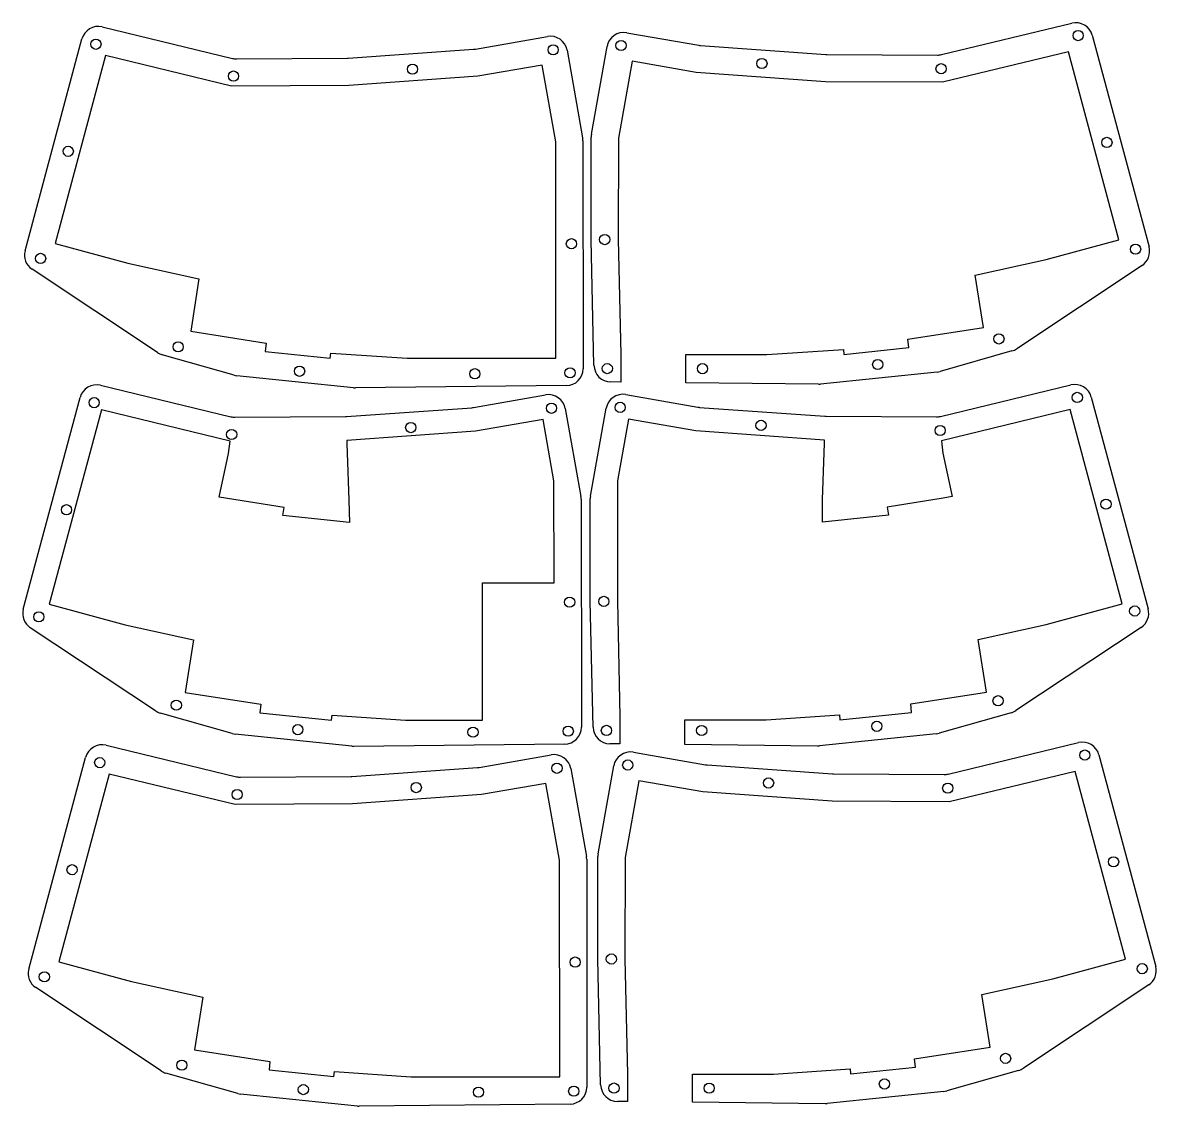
# Model space of a CAD drawing. Extents: x 52 to 385, y -209 to 109.
import ezdxf

# ---------------------------------------------------------------- set-up
doc = ezdxf.new("R2010")
doc.units = 0
for name, color, linetype in [('Shape', 7, 'CONTINUOUS'), ('Shape001', 7, 'CONTINUOUS'), ('Shape002', 7, 'CONTINUOUS'), ('Shape003', 7, 'CONTINUOUS'), ('Shape004', 7, 'CONTINUOUS'), ('Shape005', 7, 'CONTINUOUS'), ('Shape006', 7, 'CONTINUOUS'), ('Shape007', 7, 'CONTINUOUS'), ('Shape008', 7, 'CONTINUOUS'), ('Shape009', 7, 'CONTINUOUS'), ('Shape010', 7, 'CONTINUOUS'), ('Shape011', 7, 'CONTINUOUS'), ('Shape012', 7, 'CONTINUOUS'), ('Shape013', 7, 'CONTINUOUS'), ('Shape014', 7, 'CONTINUOUS'), ('Shape015', 7, 'CONTINUOUS'), ('Shape016', 7, 'CONTINUOUS'), ('Shape017', 7, 'CONTINUOUS'), ('Shape018', 7, 'CONTINUOUS'), ('Shape019', 7, 'CONTINUOUS'), ('Shape020', 7, 'CONTINUOUS'), ('Shape021', 7, 'CONTINUOUS'), ('Shape022', 7, 'CONTINUOUS'), ('Shape023', 7, 'CONTINUOUS'), ('Shape024', 7, 'CONTINUOUS'), ('Shape025', 7, 'CONTINUOUS'), ('Shape026', 7, 'CONTINUOUS'), ('Shape027', 7, 'CONTINUOUS'), ('Shape028', 7, 'CONTINUOUS'), ('Shape029', 7, 'CONTINUOUS'), ('Shape030', 7, 'CONTINUOUS'), ('Shape031', 7, 'CONTINUOUS'), ('Shape032', 7, 'CONTINUOUS'), ('Shape033', 7, 'CONTINUOUS'), ('Shape034', 7, 'CONTINUOUS'), ('Shape035', 7, 'CONTINUOUS'), ('Shape036', 7, 'CONTINUOUS'), ('Shape037', 7, 'CONTINUOUS'), ('Shape038', 7, 'CONTINUOUS'), ('Shape039', 7, 'CONTINUOUS'), ('Shape040', 7, 'CONTINUOUS'), ('Shape041', 7, 'CONTINUOUS'), ('Shape042', 7, 'CONTINUOUS'), ('Shape043', 7, 'CONTINUOUS'), ('Shape044', 7, 'CONTINUOUS'), ('Shape045', 7, 'CONTINUOUS'), ('Shape046', 7, 'CONTINUOUS'), ('Shape047', 7, 'CONTINUOUS'), ('Shape048', 7, 'CONTINUOUS'), ('Shape049', 7, 'CONTINUOUS'), ('Shape050', 7, 'CONTINUOUS'), ('Shape051', 7, 'CONTINUOUS'), ('Shape052', 7, 'CONTINUOUS'), ('Shape053', 7, 'CONTINUOUS'), ('Shape054', 7, 'CONTINUOUS'), ('Shape055', 7, 'CONTINUOUS'), ('Shape056', 7, 'CONTINUOUS'), ('Shape057', 7, 'CONTINUOUS'), ('Shape058', 7, 'CONTINUOUS'), ('Shape059', 7, 'CONTINUOUS'), ('Shape060', 7, 'CONTINUOUS'), ('Shape061', 7, 'CONTINUOUS'), ('Shape062', 7, 'CONTINUOUS'), ('Shape063', 7, 'CONTINUOUS'), ('Shape064', 7, 'CONTINUOUS'), ('Shape065', 7, 'CONTINUOUS'), ('Shape066', 7, 'CONTINUOUS'), ('Shape067', 7, 'CONTINUOUS'), ('Shape068', 7, 'CONTINUOUS'), ('Shape069', 7, 'CONTINUOUS'), ('Shape070', 7, 'CONTINUOUS'), ('Shape071', 7, 'CONTINUOUS'), ('Shape072', 7, 'CONTINUOUS'), ('Shape073', 7, 'CONTINUOUS'), ('Shape074', 7, 'CONTINUOUS'), ('Shape075', 7, 'CONTINUOUS'), ('Shape076', 7, 'CONTINUOUS'), ('Shape077', 7, 'CONTINUOUS'), ('Shape078', 7, 'CONTINUOUS'), ('Shape079', 7, 'CONTINUOUS'), ('Shape080', 7, 'CONTINUOUS'), ('Shape081', 7, 'CONTINUOUS'), ('Shape082', 7, 'CONTINUOUS'), ('Shape083', 7, 'CONTINUOUS'), ('Shape084', 7, 'CONTINUOUS'), ('Shape085', 7, 'CONTINUOUS'), ('Shape086', 7, 'CONTINUOUS'), ('Shape087', 7, 'CONTINUOUS'), ('Shape088', 7, 'CONTINUOUS'), ('Shape089', 7, 'CONTINUOUS'), ('Shape090', 7, 'CONTINUOUS'), ('Shape091', 7, 'CONTINUOUS'), ('Shape092', 7, 'CONTINUOUS'), ('Shape093', 7, 'CONTINUOUS'), ('Shape094', 7, 'CONTINUOUS'), ('Shape095', 7, 'CONTINUOUS'), ('Shape096', 7, 'CONTINUOUS'), ('Shape097', 7, 'CONTINUOUS'), ('Shape098', 7, 'CONTINUOUS'), ('Shape099', 7, 'CONTINUOUS'), ('Shape100', 7, 'CONTINUOUS'), ('Shape101', 7, 'CONTINUOUS'), ('Shape102', 7, 'CONTINUOUS'), ('Shape103', 7, 'CONTINUOUS'), ('Shape104', 7, 'CONTINUOUS'), ('Shape105', 7, 'CONTINUOUS'), ('Shape106', 7, 'CONTINUOUS'), ('Shape107', 7, 'CONTINUOUS'), ('Shape108', 7, 'CONTINUOUS'), ('Shape109', 7, 'CONTINUOUS'), ('Shape110', 7, 'CONTINUOUS'), ('Shape111', 7, 'CONTINUOUS'), ('Shape112', 7, 'CONTINUOUS'), ('Shape113', 7, 'CONTINUOUS'), ('Shape114', 7, 'CONTINUOUS'), ('Shape115', 7, 'CONTINUOUS'), ('Shape116', 7, 'CONTINUOUS'), ('Shape117', 7, 'CONTINUOUS'), ('Shape118', 7, 'CONTINUOUS'), ('Shape119', 7, 'CONTINUOUS'), ('Shape120', 7, 'CONTINUOUS'), ('Shape121', 7, 'CONTINUOUS'), ('Shape122', 7, 'CONTINUOUS'), ('Shape123', 7, 'CONTINUOUS'), ('Shape124', 7, 'CONTINUOUS'), ('Shape125', 7, 'CONTINUOUS'), ('Shape126', 7, 'CONTINUOUS'), ('Shape127', 7, 'CONTINUOUS'), ('Shape128', 7, 'CONTINUOUS'), ('Shape129', 7, 'CONTINUOUS'), ('Shape130', 7, 'CONTINUOUS'), ('Shape131', 7, 'CONTINUOUS'), ('Shape132', 7, 'CONTINUOUS'), ('Shape133', 7, 'CONTINUOUS'), ('Shape134', 7, 'CONTINUOUS'), ('Shape135', 7, 'CONTINUOUS'), ('Shape136', 7, 'CONTINUOUS'), ('Shape137', 7, 'CONTINUOUS'), ('Shape138', 7, 'CONTINUOUS'), ('Shape139', 7, 'CONTINUOUS'), ('Shape140', 7, 'CONTINUOUS'), ('Shape141', 7, 'CONTINUOUS'), ('Shape142', 7, 'CONTINUOUS'), ('Shape143', 7, 'CONTINUOUS'), ('Shape144', 7, 'CONTINUOUS'), ('Shape145', 7, 'CONTINUOUS'), ('Shape146', 7, 'CONTINUOUS'), ('Shape147', 7, 'CONTINUOUS'), ('Shape148', 7, 'CONTINUOUS'), ('Shape149', 7, 'CONTINUOUS'), ('Shape150', 7, 'CONTINUOUS'), ('Shape151', 7, 'CONTINUOUS'), ('Shape152', 7, 'CONTINUOUS'), ('Shape153', 7, 'CONTINUOUS'), ('Shape154', 7, 'CONTINUOUS'), ('Shape155', 7, 'CONTINUOUS'), ('Shape156', 7, 'CONTINUOUS'), ('Shape157', 7, 'CONTINUOUS'), ('Shape158', 7, 'CONTINUOUS'), ('Shape159', 7, 'CONTINUOUS'), ('Shape160', 7, 'CONTINUOUS'), ('Shape161', 7, 'CONTINUOUS'), ('Shape162', 7, 'CONTINUOUS'), ('Shape163', 7, 'CONTINUOUS'), ('Shape164', 7, 'CONTINUOUS'), ('Shape165', 7, 'CONTINUOUS'), ('Shape166', 7, 'CONTINUOUS'), ('Shape167', 7, 'CONTINUOUS'), ('Shape168', 7, 'CONTINUOUS'), ('Shape169', 7, 'CONTINUOUS'), ('Shape170', 7, 'CONTINUOUS'), ('Shape171', 7, 'CONTINUOUS'), ('Shape172', 7, 'CONTINUOUS'), ('Shape173', 7, 'CONTINUOUS'), ('Shape174', 7, 'CONTINUOUS'), ('Shape175', 7, 'CONTINUOUS'), ('Shape176', 7, 'CONTINUOUS'), ('Shape177', 7, 'CONTINUOUS'), ('Shape178', 7, 'CONTINUOUS'), ('Shape179', 7, 'CONTINUOUS'), ('Shape180', 7, 'CONTINUOUS'), ('Shape181', 7, 'CONTINUOUS'), ('Shape182', 7, 'CONTINUOUS'), ('Shape183', 7, 'CONTINUOUS'), ('Shape184', 7, 'CONTINUOUS'), ('Shape185', 7, 'CONTINUOUS'), ('Shape186', 7, 'CONTINUOUS'), ('Shape187', 7, 'CONTINUOUS'), ('Shape188', 7, 'CONTINUOUS'), ('Shape189', 7, 'CONTINUOUS'), ('Shape190', 7, 'CONTINUOUS'), ('Shape191', 7, 'CONTINUOUS'), ('Shape192', 7, 'CONTINUOUS'), ('Shape193', 7, 'CONTINUOUS'), ('Shape194', 7, 'CONTINUOUS'), ('Shape195', 7, 'CONTINUOUS'), ('Shape196', 7, 'CONTINUOUS'), ('Shape197', 7, 'CONTINUOUS'), ('Shape198', 7, 'CONTINUOUS'), ('Shape199', 7, 'CONTINUOUS'), ('Shape200', 7, 'CONTINUOUS'), ('Shape201', 7, 'CONTINUOUS'), ('Shape202', 7, 'CONTINUOUS'), ('Shape203', 7, 'CONTINUOUS'), ('Shape204', 7, 'CONTINUOUS'), ('Shape205', 7, 'CONTINUOUS'), ('Shape206', 7, 'CONTINUOUS'), ('Shape207', 7, 'CONTINUOUS'), ('Shape208', 7, 'CONTINUOUS'), ('Shape209', 7, 'CONTINUOUS'), ('Shape210', 7, 'CONTINUOUS'), ('Shape211', 7, 'CONTINUOUS'), ('Shape212', 7, 'CONTINUOUS'), ('Shape213', 7, 'CONTINUOUS'), ('Shape214', 7, 'CONTINUOUS'), ('Shape215', 7, 'CONTINUOUS'), ('Shape216', 7, 'CONTINUOUS'), ('Shape217', 7, 'CONTINUOUS'), ('Shape218', 7, 'CONTINUOUS'), ('Shape219', 7, 'CONTINUOUS'), ('Shape220', 7, 'CONTINUOUS'), ('Shape221', 7, 'CONTINUOUS'), ('Shape222', 7, 'CONTINUOUS'), ('Shape223', 7, 'CONTINUOUS'), ('Shape224', 7, 'CONTINUOUS'), ('Shape225', 7, 'CONTINUOUS'), ('Shape226', 7, 'CONTINUOUS'), ('Shape227', 7, 'CONTINUOUS'), ('Shape228', 7, 'CONTINUOUS'), ('Shape229', 7, 'CONTINUOUS'), ('Shape230', 7, 'CONTINUOUS'), ('Shape231', 7, 'CONTINUOUS'), ('Shape232', 7, 'CONTINUOUS'), ('Shape233', 7, 'CONTINUOUS'), ('Shape234', 7, 'CONTINUOUS'), ('Shape235', 7, 'CONTINUOUS'), ('Shape236', 7, 'CONTINUOUS'), ('Shape237', 7, 'CONTINUOUS'), ('Shape238', 7, 'CONTINUOUS'), ('Shape239', 7, 'CONTINUOUS'), ('Shape240', 7, 'CONTINUOUS'), ('Shape241', 7, 'CONTINUOUS'), ('Shape242', 7, 'CONTINUOUS'), ('Shape243', 7, 'CONTINUOUS'), ('Shape244', 7, 'CONTINUOUS'), ('Shape245', 7, 'CONTINUOUS'), ('Shape246', 7, 'CONTINUOUS'), ('Shape247', 7, 'CONTINUOUS'), ('Shape248', 7, 'CONTINUOUS'), ('Shape249', 7, 'CONTINUOUS'), ('Shape250', 7, 'CONTINUOUS'), ('Shape251', 7, 'CONTINUOUS'), ('Shape252', 7, 'CONTINUOUS'), ('Shape253', 7, 'CONTINUOUS'), ('Shape254', 7, 'CONTINUOUS'), ('Shape255', 7, 'CONTINUOUS'), ('Shape256', 7, 'CONTINUOUS'), ('Shape257', 7, 'CONTINUOUS'), ('Shape258', 7, 'CONTINUOUS'), ('Shape259', 7, 'CONTINUOUS'), ('Shape260', 7, 'CONTINUOUS'), ('Shape261', 7, 'CONTINUOUS'), ('Shape262', 7, 'CONTINUOUS'), ('Shape263', 7, 'CONTINUOUS'), ('Shape264', 7, 'CONTINUOUS'), ('Shape265', 7, 'CONTINUOUS'), ('Shape266', 7, 'CONTINUOUS'), ('Shape267', 7, 'CONTINUOUS'), ('Shape268', 7, 'CONTINUOUS'), ('Shape269', 7, 'CONTINUOUS'), ('Shape270', 7, 'CONTINUOUS'), ('Shape271', 7, 'CONTINUOUS'), ('Shape272', 7, 'CONTINUOUS'), ('Shape273', 7, 'CONTINUOUS'), ('Shape274', 7, 'CONTINUOUS'), ('Shape275', 7, 'CONTINUOUS'), ('Shape276', 7, 'CONTINUOUS'), ('Shape277', 7, 'CONTINUOUS'), ('Shape278', 7, 'CONTINUOUS'), ('Shape279', 7, 'CONTINUOUS'), ('Shape280', 7, 'CONTINUOUS'), ('Shape281', 7, 'CONTINUOUS'), ('Shape282', 7, 'CONTINUOUS'), ('Shape283', 7, 'CONTINUOUS'), ('Shape284', 7, 'CONTINUOUS'), ('Shape285', 7, 'CONTINUOUS'), ('Shape286', 7, 'CONTINUOUS'), ('Shape287', 7, 'CONTINUOUS'), ('Shape288', 7, 'CONTINUOUS'), ('Shape289', 7, 'CONTINUOUS'), ('Shape290', 7, 'CONTINUOUS'), ('Shape291', 7, 'CONTINUOUS'), ('Shape292', 7, 'CONTINUOUS'), ('Shape293', 7, 'CONTINUOUS'), ('Shape294', 7, 'CONTINUOUS'), ('Shape295', 7, 'CONTINUOUS'), ('Shape296', 7, 'CONTINUOUS'), ('Shape297', 7, 'CONTINUOUS'), ('Shape298', 7, 'CONTINUOUS'), ('Shape299', 7, 'CONTINUOUS'), ('Shape300', 7, 'CONTINUOUS'), ('Shape301', 7, 'CONTINUOUS'), ('Shape302', 7, 'CONTINUOUS'), ('Shape303', 7, 'CONTINUOUS'), ('Shape304', 7, 'CONTINUOUS'), ('Shape305', 7, 'CONTINUOUS'), ('Shape306', 7, 'CONTINUOUS'), ('Shape307', 7, 'CONTINUOUS'), ('Shape308', 7, 'CONTINUOUS'), ('Shape309', 7, 'CONTINUOUS'), ('Shape310', 7, 'CONTINUOUS'), ('Shape311', 7, 'CONTINUOUS'), ('Shape312', 7, 'CONTINUOUS'), ('Shape313', 7, 'CONTINUOUS'), ('Shape314', 7, 'CONTINUOUS'), ('Shape315', 7, 'CONTINUOUS'), ('Shape316', 7, 'CONTINUOUS'), ('Shape317', 7, 'CONTINUOUS'), ('Shape318', 7, 'CONTINUOUS'), ('Shape319', 7, 'CONTINUOUS'), ('Shape320', 7, 'CONTINUOUS'), ('Shape321', 7, 'CONTINUOUS'), ('Shape322', 7, 'CONTINUOUS'), ('Shape323', 7, 'CONTINUOUS'), ('Shape324', 7, 'CONTINUOUS'), ('Shape325', 7, 'CONTINUOUS'), ('Shape326', 7, 'CONTINUOUS'), ('Shape327', 7, 'CONTINUOUS'), ('Shape328', 7, 'CONTINUOUS'), ('Shape329', 7, 'CONTINUOUS'), ('Shape330', 7, 'CONTINUOUS'), ('Shape331', 7, 'CONTINUOUS'), ('Shape332', 7, 'CONTINUOUS'), ('Shape333', 7, 'CONTINUOUS'), ('Shape334', 7, 'CONTINUOUS'), ('Shape335', 7, 'CONTINUOUS')]:
    doc.layers.add(name, color=color, linetype=linetype)

msp = doc.modelspace()

# ---------------------------------------------------------------- linework, layer by layer
at = {"layer": 'Shape'}
msp.add_circle((271.337, -114.247), 1.5, dxfattribs=at)
at = {"layer": 'Shape001'}
msp.add_circle((381.265, -168.861), 1.5, dxfattribs=at)
at = {"layer": 'Shape002'}
msp.add_circle((225.853, -203.978), 1.5, dxfattribs=at)
at = {"layer": 'Shape003'}
msp.add_circle((253.871, -203.991), 1.5, dxfattribs=at)
at = {"layer": 'Shape004'}
msp.add_circle((372.825, -137.445), 1.5, dxfattribs=at)
at = {"layer": 'Shape005'}
msp.add_circle((229.889, -108.958), 1.5, dxfattribs=at)
at = {"layer": 'Shape006'}
msp.add_circle((324.036, -115.771), 1.5, dxfattribs=at)
at = {"layer": 'Shape007'}
msp.add_circle((341.067, -195.245), 1.5, dxfattribs=at)
at = {"layer": 'Shape008'}
msp.add_circle((305.402, -202.772), 1.5, dxfattribs=at)
at = {"layer": 'Shape009'}
msp.add_circle((364.386, -106.029), 1.5, dxfattribs=at)
at = {"layer": 'Shape010'}
msp.add_circle((225.08, -166.023), 1.5, dxfattribs=at)
at = {"layer": 'Shape011'}
msp.add_arc((288.056, -203.566), 5, -90.627, -84.0783, dxfattribs=at)
at = {"layer": 'Shape012'}
msp.add_line((288.001, -208.566), (248.942, -208.138), dxfattribs=at)
at = {"layer": 'Shape013'}
msp.add_line((248.942, -208.138), (248.942, -199.844), dxfattribs=at)
at = {"layer": 'Shape014'}
msp.add_line((248.942, -199.844), (272.787, -199.844), dxfattribs=at)
at = {"layer": 'Shape015'}
msp.add_line((272.787, -199.844), (295.297, -198.32), dxfattribs=at)
at = {"layer": 'Shape016'}
msp.add_line((295.297, -198.32), (295.444, -199.783), dxfattribs=at)
at = {"layer": 'Shape017'}
msp.add_line((295.444, -199.783), (314.545, -197.802), dxfattribs=at)
at = {"layer": 'Shape018'}
msp.add_line((314.545, -197.802), (314.291, -195.364), dxfattribs=at)
at = {"layer": 'Shape019'}
msp.add_line((314.291, -195.364), (336.49, -191.909), dxfattribs=at)
at = {"layer": 'Shape020'}
msp.add_line((336.49, -191.909), (334.052, -176.466), dxfattribs=at)
at = {"layer": 'Shape021'}
msp.add_line((334.052, -176.466), (354.982, -171.894), dxfattribs=at)
at = {"layer": 'Shape022'}
msp.add_line((354.982, -171.894), (376.368, -166.052), dxfattribs=at)
at = {"layer": 'Shape023'}
msp.add_line((376.368, -166.052), (361.535, -110.833), dxfattribs=at)
at = {"layer": 'Shape024'}
msp.add_line((361.535, -110.833), (324.502, -119.773), dxfattribs=at)
at = {"layer": 'Shape025'}
msp.add_line((324.502, -119.773), (290.008, -119.585), dxfattribs=at)
at = {"layer": 'Shape026'}
msp.add_line((290.008, -119.585), (252.026, -116.885), dxfattribs=at)
at = {"layer": 'Shape027'}
msp.add_line((252.026, -116.885), (233.128, -113.585), dxfattribs=at)
at = {"layer": 'Shape028'}
msp.add_line((233.128, -113.585), (229.108, -136.182), dxfattribs=at)
at = {"layer": 'Shape029'}
msp.add_line((229.108, -136.182), (229.08, -165.979), dxfattribs=at)
at = {"layer": 'Shape030'}
msp.add_line((229.08, -165.979), (229.852, -199.844), dxfattribs=at)
at = {"layer": 'Shape031'}
msp.add_line((229.852, -199.844), (229.852, -207.929), dxfattribs=at)
at = {"layer": 'Shape032'}
msp.add_line((229.852, -207.929), (226.866, -207.896), dxfattribs=at)
at = {"layer": 'Shape033'}
msp.add_arc((226.921, -202.897), 5, -178.694, -90.627, dxfattribs=at)
at = {"layer": 'Shape034'}
msp.add_line((221.922, -203.011), (221.08, -166.066), dxfattribs=at)
at = {"layer": 'Shape035'}
msp.add_line((221.08, -166.066), (221.108, -135.911), dxfattribs=at)
at = {"layer": 'Shape036'}
msp.add_arc((226.108, -135.916), 5, 169.911, 179.947, dxfattribs=at)
at = {"layer": 'Shape037'}
msp.add_line((221.185, -135.04), (225.776, -109.239), dxfattribs=at)
at = {"layer": 'Shape038'}
msp.add_arc((230.699, -110.115), 5, 80.0946, 169.911, dxfattribs=at)
at = {"layer": 'Shape039'}
msp.add_line((231.559, -105.19), (252.749, -108.89), dxfattribs=at)
at = {"layer": 'Shape040'}
msp.add_arc((253.609, -103.964), 5, -99.9054, -94.0661, dxfattribs=at)
at = {"layer": 'Shape041'}
msp.add_line((253.255, -108.952), (290.15, -111.575), dxfattribs=at)
at = {"layer": 'Shape042'}
msp.add_arc((290.505, -106.587), 5, -94.0661, -90.3135, dxfattribs=at)
at = {"layer": 'Shape043'}
msp.add_line((290.477, -111.587), (322.962, -111.765), dxfattribs=at)
at = {"layer": 'Shape044'}
msp.add_arc((322.99, -106.765), 5, -90.3135, -76.427, dxfattribs=at)
at = {"layer": 'Shape045'}
msp.add_line((324.163, -111.625), (362.5, -102.37), dxfattribs=at)
at = {"layer": 'Shape046'}
msp.add_arc((363.673, -107.23), 5, 15.0363, 103.573, dxfattribs=at)
at = {"layer": 'Shape047'}
msp.add_line((368.502, -105.933), (385.228, -168.198), dxfattribs=at)
at = {"layer": 'Shape048'}
msp.add_arc((380.399, -169.495), 5, -56.4089, 15.0363, dxfattribs=at)
at = {"layer": 'Shape049'}
msp.add_line((383.166, -173.66), (346.291, -198.151), dxfattribs=at)
at = {"layer": 'Shape050'}
msp.add_arc((343.525, -193.986), 5, -74.1082, -56.4089, dxfattribs=at)
at = {"layer": 'Shape051'}
msp.add_line((344.894, -198.795), (323.75, -204.814), dxfattribs=at)
at = {"layer": 'Shape052'}
msp.add_arc((322.381, -200.005), 5, -84.0783, -74.1082, dxfattribs=at)
at = {"layer": 'Shape053'}
msp.add_line((322.897, -204.979), (288.572, -208.539), dxfattribs=at)
at = {"layer": 'Shape054'}
msp.add_circle((134.463, -204.438), 1.5, dxfattribs=at)
at = {"layer": 'Shape055'}
msp.add_circle((74.5611, -108.26), 1.5, dxfattribs=at)
at = {"layer": 'Shape056'}
msp.add_circle((209.08, -109.911), 1.5, dxfattribs=at)
at = {"layer": 'Shape057'}
msp.add_circle((66.4209, -139.755), 1.5, dxfattribs=at)
at = {"layer": 'Shape058'}
msp.add_circle((186.003, -205.167), 1.5, dxfattribs=at)
at = {"layer": 'Shape059'}
msp.add_circle((214.432, -166.927), 1.5, dxfattribs=at)
at = {"layer": 'Shape060'}
msp.add_circle((98.7277, -197.251), 1.5, dxfattribs=at)
at = {"layer": 'Shape061'}
msp.add_circle((115.002, -117.618), 1.5, dxfattribs=at)
at = {"layer": 'Shape062'}
msp.add_circle((167.685, -115.594), 1.5, dxfattribs=at)
at = {"layer": 'Shape063'}
msp.add_circle((58.2806, -171.25), 1.5, dxfattribs=at)
at = {"layer": 'Shape064'}
msp.add_circle((214.019, -204.887), 1.5, dxfattribs=at)
at = {"layer": 'Shape065'}
msp.add_arc((116.543, -200.787), 5, -105.892, -95.9217, dxfattribs=at)
at = {"layer": 'Shape066'}
msp.add_line((115.174, -205.596), (94.0301, -199.576), dxfattribs=at)
at = {"layer": 'Shape067'}
msp.add_arc((95.3992, -194.767), 5, -123.591, -105.892, dxfattribs=at)
at = {"layer": 'Shape068'}
msp.add_line((92.6329, -198.932), (55.7586, -174.441), dxfattribs=at)
at = {"layer": 'Shape069'}
msp.add_arc((58.5249, -170.276), 5, 164.964, -123.591, dxfattribs=at)
at = {"layer": 'Shape070'}
msp.add_line((53.6961, -168.979), (70.4222, -106.715), dxfattribs=at)
at = {"layer": 'Shape071'}
msp.add_arc((75.251, -108.012), 5, 76.427, 164.964, dxfattribs=at)
at = {"layer": 'Shape072'}
msp.add_line((76.4244, -103.151), (114.761, -112.407), dxfattribs=at)
at = {"layer": 'Shape073'}
msp.add_arc((115.935, -107.547), 5, -103.573, -89.6865, dxfattribs=at)
at = {"layer": 'Shape074'}
msp.add_line((115.962, -112.546), (148.447, -112.369), dxfattribs=at)
at = {"layer": 'Shape075'}
msp.add_arc((148.42, -107.369), 5, -89.6865, -85.9339, dxfattribs=at)
at = {"layer": 'Shape076'}
msp.add_line((148.774, -112.356), (185.67, -109.733), dxfattribs=at)
at = {"layer": 'Shape077'}
msp.add_arc((185.315, -104.746), 5, -85.9339, -80.0946, dxfattribs=at)
at = {"layer": 'Shape078'}
msp.add_line((186.175, -109.672), (207.366, -105.971), dxfattribs=at)
at = {"layer": 'Shape079'}
msp.add_arc((208.226, -110.897), 5, 10.0891, 99.9054, dxfattribs=at)
at = {"layer": 'Shape080'}
msp.add_line((213.148, -110.021), (217.739, -135.821), dxfattribs=at)
at = {"layer": 'Shape081'}
msp.add_arc((212.817, -136.697), 5, 0.0534896, 10.0891, dxfattribs=at)
at = {"layer": 'Shape082'}
msp.add_line((217.817, -136.693), (217.876, -200.421), dxfattribs=at)
at = {"layer": 'Shape083'}
msp.add_line((217.876, -200.421), (217.876, -203.679), dxfattribs=at)
at = {"layer": 'Shape084'}
msp.add_arc((212.876, -203.679), 5, -89.3821, 0, dxfattribs=at)
at = {"layer": 'Shape085'}
msp.add_line((212.93, -208.678), (150.923, -209.347), dxfattribs=at)
at = {"layer": 'Shape086'}
msp.add_arc((150.869, -204.347), 5, -95.9217, -89.3821, dxfattribs=at)
at = {"layer": 'Shape087'}
msp.add_line((150.353, -209.321), (116.027, -205.76), dxfattribs=at)
at = {"layer": 'Shape088'}
msp.add_line((209.876, -200.425), (209.817, -136.963), dxfattribs=at)
at = {"layer": 'Shape089'}
msp.add_line((209.817, -136.963), (205.796, -114.366), dxfattribs=at)
at = {"layer": 'Shape090'}
msp.add_line((205.796, -114.366), (186.898, -117.666), dxfattribs=at)
at = {"layer": 'Shape091'}
msp.add_line((186.898, -117.666), (148.917, -120.366), dxfattribs=at)
at = {"layer": 'Shape092'}
msp.add_line((148.917, -120.366), (114.423, -120.555), dxfattribs=at)
at = {"layer": 'Shape093'}
msp.add_line((114.423, -120.555), (77.3896, -111.614), dxfattribs=at)
at = {"layer": 'Shape094'}
msp.add_line((77.3896, -111.614), (62.556, -166.834), dxfattribs=at)
at = {"layer": 'Shape095'}
msp.add_line((62.556, -166.834), (83.9428, -172.676), dxfattribs=at)
at = {"layer": 'Shape096'}
msp.add_line((83.9428, -172.676), (104.872, -177.248), dxfattribs=at)
at = {"layer": 'Shape097'}
msp.add_line((104.872, -177.248), (102.434, -192.691), dxfattribs=at)
at = {"layer": 'Shape098'}
msp.add_line((102.434, -192.691), (124.634, -196.145), dxfattribs=at)
at = {"layer": 'Shape099'}
msp.add_line((124.634, -196.145), (124.38, -198.584), dxfattribs=at)
at = {"layer": 'Shape100'}
msp.add_line((124.38, -198.584), (143.48, -200.565), dxfattribs=at)
at = {"layer": 'Shape101'}
msp.add_line((143.48, -200.565), (143.628, -199.101), dxfattribs=at)
at = {"layer": 'Shape102'}
msp.add_line((143.628, -199.101), (166.137, -200.625), dxfattribs=at)
at = {"layer": 'Shape103'}
msp.add_line((166.137, -200.625), (209.876, -200.625), dxfattribs=at)
at = {"layer": 'Shape104'}
msp.add_line((209.876, -200.625), (209.876, -200.425), dxfattribs=at)
at = {"layer": 'Shape105'}
msp.add_circle((269.104, -9.05326), 1.5, dxfattribs=at)
at = {"layer": 'Shape106'}
msp.add_circle((379.032, -63.6672), 1.5, dxfattribs=at)
at = {"layer": 'Shape107'}
msp.add_circle((223.621, -98.7834), 1.5, dxfattribs=at)
at = {"layer": 'Shape108'}
msp.add_circle((251.638, -98.7967), 1.5, dxfattribs=at)
at = {"layer": 'Shape109'}
msp.add_circle((370.593, -32.2512), 1.5, dxfattribs=at)
at = {"layer": 'Shape110'}
msp.add_circle((227.656, -3.76435), 1.5, dxfattribs=at)
at = {"layer": 'Shape111'}
msp.add_circle((321.804, -10.5767), 1.5, dxfattribs=at)
at = {"layer": 'Shape112'}
msp.add_circle((338.834, -90.0514), 1.5, dxfattribs=at)
at = {"layer": 'Shape113'}
msp.add_circle((303.169, -97.5779), 1.5, dxfattribs=at)
at = {"layer": 'Shape114'}
msp.add_circle((362.154, -0.83517), 1.5, dxfattribs=at)
at = {"layer": 'Shape115'}
msp.add_circle((222.847, -60.8287), 1.5, dxfattribs=at)
at = {"layer": 'Shape116'}
msp.add_arc((285.823, -98.3717), 5, -90.627, -84.0783, dxfattribs=at)
at = {"layer": 'Shape117'}
msp.add_line((285.769, -103.371), (246.709, -102.944), dxfattribs=at)
at = {"layer": 'Shape118'}
msp.add_line((246.709, -102.944), (246.709, -95.6495), dxfattribs=at)
at = {"layer": 'Shape119'}
msp.add_line((246.709, -95.6495), (270.589, -95.6495), dxfattribs=at)
at = {"layer": 'Shape120'}
msp.add_line((270.589, -95.6495), (292.166, -94.1886), dxfattribs=at)
at = {"layer": 'Shape121'}
msp.add_line((292.166, -94.1886), (292.317, -95.6875), dxfattribs=at)
at = {"layer": 'Shape122'}
msp.add_line((292.317, -95.6875), (313.411, -93.4996), dxfattribs=at)
at = {"layer": 'Shape123'}
msp.add_line((313.411, -93.4996), (313.151, -91.0117), dxfattribs=at)
at = {"layer": 'Shape124'}
msp.add_line((313.151, -91.0117), (335.402, -87.5493), dxfattribs=at)
at = {"layer": 'Shape125'}
msp.add_line((335.402, -87.5493), (332.954, -72.0478), dxfattribs=at)
at = {"layer": 'Shape126'}
msp.add_line((332.954, -72.0478), (352.988, -67.6716), dxfattribs=at)
at = {"layer": 'Shape127'}
msp.add_line((352.988, -67.6716), (375.36, -61.5604), dxfattribs=at)
at = {"layer": 'Shape128'}
msp.add_line((375.36, -61.5604), (360.015, -4.43768), dxfattribs=at)
at = {"layer": 'Shape129'}
msp.add_line((360.015, -4.43768), (322.153, -13.5787), dxfattribs=at)
at = {"layer": 'Shape130'}
msp.add_line((322.153, -13.5787), (322.269, -14.5793), dxfattribs=at)
at = {"layer": 'Shape131'}
msp.add_line((322.269, -14.5793), (322.614, -17.2142), dxfattribs=at)
at = {"layer": 'Shape132'}
msp.add_line((322.614, -17.2142), (325.318, -29.9393), dxfattribs=at)
at = {"layer": 'Shape133'}
msp.add_line((325.318, -29.9393), (322.661, -30.504), dxfattribs=at)
at = {"layer": 'Shape134'}
msp.add_line((322.661, -30.504), (306.266, -33.1009), dxfattribs=at)
at = {"layer": 'Shape135'}
msp.add_line((306.266, -33.1009), (306.645, -35.4962), dxfattribs=at)
at = {"layer": 'Shape136'}
msp.add_line((306.645, -35.4962), (287.169, -37.5432), dxfattribs=at)
at = {"layer": 'Shape137'}
msp.add_line((287.169, -37.5432), (287.237, -30.9732), dxfattribs=at)
at = {"layer": 'Shape138'}
msp.add_line((287.237, -30.9732), (287.722, -17.0816), dxfattribs=at)
at = {"layer": 'Shape139'}
msp.add_line((287.722, -17.0816), (287.775, -14.3906), dxfattribs=at)
at = {"layer": 'Shape140'}
msp.add_line((287.775, -14.3906), (287.813, -13.3908), dxfattribs=at)
at = {"layer": 'Shape141'}
msp.add_line((287.813, -13.3908), (249.915, -10.6967), dxfattribs=at)
at = {"layer": 'Shape142'}
msp.add_line((249.915, -10.6967), (230.086, -7.23404), dxfattribs=at)
at = {"layer": 'Shape143'}
msp.add_line((230.086, -7.23404), (226.861, -25.3574), dxfattribs=at)
at = {"layer": 'Shape144'}
msp.add_line((226.861, -25.3574), (226.875, -30.9877), dxfattribs=at)
at = {"layer": 'Shape145'}
msp.add_line((226.875, -30.9877), (226.847, -60.785), dxfattribs=at)
at = {"layer": 'Shape146'}
msp.add_line((226.847, -60.785), (227.62, -94.6495), dxfattribs=at)
at = {"layer": 'Shape147'}
msp.add_line((227.62, -94.6495), (227.62, -102.735), dxfattribs=at)
at = {"layer": 'Shape148'}
msp.add_line((227.62, -102.735), (224.634, -102.702), dxfattribs=at)
at = {"layer": 'Shape149'}
msp.add_arc((224.688, -97.7027), 5, -178.694, -90.627, dxfattribs=at)
at = {"layer": 'Shape150'}
msp.add_line((219.69, -97.8166), (218.847, -60.8724), dxfattribs=at)
at = {"layer": 'Shape151'}
msp.add_line((218.847, -60.8724), (218.875, -30.7169), dxfattribs=at)
at = {"layer": 'Shape152'}
msp.add_arc((223.875, -30.7215), 5, 169.911, 179.947, dxfattribs=at)
at = {"layer": 'Shape153'}
msp.add_line((218.953, -29.8456), (223.544, -4.04501), dxfattribs=at)
at = {"layer": 'Shape154'}
msp.add_arc((228.466, -4.92092), 5, 80.0946, 169.911, dxfattribs=at)
at = {"layer": 'Shape155'}
msp.add_line((229.326, 0.00455), (250.517, -3.69581), dxfattribs=at)
at = {"layer": 'Shape156'}
msp.add_arc((251.377, 1.22965), 5, -99.9054, -94.0661, dxfattribs=at)
at = {"layer": 'Shape157'}
msp.add_line((251.022, -3.75776), (287.918, -6.38055), dxfattribs=at)
at = {"layer": 'Shape158'}
msp.add_arc((288.272, -1.39313), 5, -94.0661, -90.3135, dxfattribs=at)
at = {"layer": 'Shape159'}
msp.add_line((288.245, -6.39306), (320.73, -6.57078), dxfattribs=at)
at = {"layer": 'Shape160'}
msp.add_arc((320.757, -1.57085), 5, -90.3135, -76.427, dxfattribs=at)
at = {"layer": 'Shape161'}
msp.add_line((321.931, -6.43121), (360.268, 2.82435), dxfattribs=at)
at = {"layer": 'Shape162'}
msp.add_arc((361.441, -2.03601), 5, 15.0363, 103.573, dxfattribs=at)
at = {"layer": 'Shape163'}
msp.add_line((366.27, -0.73885), (382.996, -63.0035), dxfattribs=at)
at = {"layer": 'Shape164'}
msp.add_arc((378.167, -64.3006), 5, -56.4089, 15.0363, dxfattribs=at)
at = {"layer": 'Shape165'}
msp.add_line((380.933, -68.4657), (344.059, -92.9567), dxfattribs=at)
at = {"layer": 'Shape166'}
msp.add_arc((341.293, -88.7917), 5, -74.1082, -56.4089, dxfattribs=at)
at = {"layer": 'Shape167'}
msp.add_line((342.662, -93.6006), (321.518, -99.6203), dxfattribs=at)
at = {"layer": 'Shape168'}
msp.add_arc((320.149, -94.8114), 5, -84.0783, -74.1082, dxfattribs=at)
at = {"layer": 'Shape169'}
msp.add_line((320.665, -99.7847), (286.339, -103.345), dxfattribs=at)
at = {"layer": 'Shape170'}
msp.add_circle((132.838, -98.5591), 1.5, dxfattribs=at)
at = {"layer": 'Shape171'}
msp.add_circle((72.9365, -2.38137), 1.5, dxfattribs=at)
at = {"layer": 'Shape172'}
msp.add_circle((207.456, -4.03194), 1.5, dxfattribs=at)
at = {"layer": 'Shape173'}
msp.add_circle((64.7962, -33.8762), 1.5, dxfattribs=at)
at = {"layer": 'Shape174'}
msp.add_circle((184.378, -99.288), 1.5, dxfattribs=at)
at = {"layer": 'Shape175'}
msp.add_circle((212.807, -61.048), 1.5, dxfattribs=at)
at = {"layer": 'Shape176'}
msp.add_circle((97.1031, -91.3719), 1.5, dxfattribs=at)
at = {"layer": 'Shape177'}
msp.add_circle((113.377, -11.7389), 1.5, dxfattribs=at)
at = {"layer": 'Shape178'}
msp.add_circle((166.06, -9.7146), 1.5, dxfattribs=at)
at = {"layer": 'Shape179'}
msp.add_circle((56.656, -65.371), 1.5, dxfattribs=at)
at = {"layer": 'Shape180'}
msp.add_circle((212.394, -99.0084), 1.5, dxfattribs=at)
at = {"layer": 'Shape181'}
msp.add_arc((114.918, -94.9081), 5, -105.892, -95.9217, dxfattribs=at)
at = {"layer": 'Shape182'}
msp.add_line((113.549, -99.717), (92.4055, -93.6973), dxfattribs=at)
at = {"layer": 'Shape183'}
msp.add_arc((93.7746, -88.8884), 5, -123.591, -105.892, dxfattribs=at)
at = {"layer": 'Shape184'}
msp.add_line((91.0083, -93.0534), (54.1339, -68.5624), dxfattribs=at)
at = {"layer": 'Shape185'}
msp.add_arc((56.9002, -64.3974), 5, 164.964, -123.591, dxfattribs=at)
at = {"layer": 'Shape186'}
msp.add_line((52.0714, -63.1002), (68.7975, -0.83558), dxfattribs=at)
at = {"layer": 'Shape187'}
msp.add_arc((73.6263, -2.13274), 5, 76.427, 164.964, dxfattribs=at)
at = {"layer": 'Shape188'}
msp.add_line((74.7997, 2.72762), (113.137, -6.52794), dxfattribs=at)
at = {"layer": 'Shape189'}
msp.add_arc((114.31, -1.66759), 5, -103.573, -89.6865, dxfattribs=at)
at = {"layer": 'Shape190'}
msp.add_line((114.337, -6.66751), (146.822, -6.48979), dxfattribs=at)
at = {"layer": 'Shape191'}
msp.add_arc((146.795, -1.48987), 5, -89.6865, -85.9339, dxfattribs=at)
at = {"layer": 'Shape192'}
msp.add_line((147.15, -6.47728), (184.045, -3.85449), dxfattribs=at)
at = {"layer": 'Shape193'}
msp.add_arc((183.691, 1.13292), 5, -85.9339, -80.0946, dxfattribs=at)
at = {"layer": 'Shape194'}
msp.add_line((184.551, -3.79254), (205.741, -0.09218), dxfattribs=at)
at = {"layer": 'Shape195'}
msp.add_arc((206.601, -5.01765), 5, 10.0891, 99.9054, dxfattribs=at)
at = {"layer": 'Shape196'}
msp.add_line((211.524, -4.14175), (216.115, -29.9423), dxfattribs=at)
at = {"layer": 'Shape197'}
msp.add_arc((211.192, -30.8182), 5, 0.0534896, 10.0891, dxfattribs=at)
at = {"layer": 'Shape198'}
msp.add_line((216.192, -30.8136), (216.251, -94.5425), dxfattribs=at)
at = {"layer": 'Shape199'}
msp.add_line((216.251, -94.5425), (216.251, -97.7998), dxfattribs=at)
at = {"layer": 'Shape200'}
msp.add_arc((211.251, -97.7998), 5, -89.3821, 0, dxfattribs=at)
at = {"layer": 'Shape201'}
msp.add_line((211.305, -102.8), (149.298, -103.468), dxfattribs=at)
at = {"layer": 'Shape202'}
msp.add_arc((149.244, -98.4685), 5, -95.9217, -89.3821, dxfattribs=at)
at = {"layer": 'Shape203'}
msp.add_line((148.729, -103.442), (114.403, -99.8814), dxfattribs=at)
at = {"layer": 'Shape204'}
msp.add_line((206.519, -55.4092), (208.215, -55.4076), dxfattribs=at)
at = {"layer": 'Shape205'}
msp.add_line((208.215, -55.4076), (208.187, -25.3459), dxfattribs=at)
at = {"layer": 'Shape206'}
msp.add_line((208.187, -25.3459), (204.981, -7.33078), dxfattribs=at)
at = {"layer": 'Shape207'}
msp.add_line((204.981, -7.33078), (185.152, -10.7935), dxfattribs=at)
at = {"layer": 'Shape208'}
msp.add_line((185.152, -10.7935), (147.254, -13.4875), dxfattribs=at)
at = {"layer": 'Shape209'}
msp.add_line((147.254, -13.4875), (147.292, -14.4873), dxfattribs=at)
at = {"layer": 'Shape210'}
msp.add_line((147.292, -14.4873), (147.345, -17.1784), dxfattribs=at)
at = {"layer": 'Shape211'}
msp.add_line((147.345, -17.1784), (147.831, -31.0699), dxfattribs=at)
at = {"layer": 'Shape212'}
msp.add_line((147.831, -31.0699), (148.039, -37.6547), dxfattribs=at)
at = {"layer": 'Shape213'}
msp.add_line((148.039, -37.6547), (128.422, -35.5929), dxfattribs=at)
at = {"layer": 'Shape214'}
msp.add_line((128.422, -35.5929), (128.801, -33.1976), dxfattribs=at)
at = {"layer": 'Shape215'}
msp.add_line((128.801, -33.1976), (109.719, -30.1753), dxfattribs=at)
at = {"layer": 'Shape216'}
msp.add_line((109.719, -30.1753), (112.454, -17.311), dxfattribs=at)
at = {"layer": 'Shape217'}
msp.add_line((112.454, -17.311), (112.914, -13.6754), dxfattribs=at)
at = {"layer": 'Shape218'}
msp.add_line((112.914, -13.6754), (75.0521, -4.53441), dxfattribs=at)
at = {"layer": 'Shape219'}
msp.add_line((75.0521, -4.53441), (59.7072, -61.6571), dxfattribs=at)
at = {"layer": 'Shape220'}
msp.add_line((59.7072, -61.6571), (82.0795, -67.7683), dxfattribs=at)
at = {"layer": 'Shape221'}
msp.add_line((82.0795, -67.7683), (102.113, -72.1445), dxfattribs=at)
at = {"layer": 'Shape222'}
msp.add_line((102.113, -72.1445), (99.6653, -87.6461), dxfattribs=at)
at = {"layer": 'Shape223'}
msp.add_line((99.6653, -87.6461), (121.916, -91.1084), dxfattribs=at)
at = {"layer": 'Shape224'}
msp.add_line((121.916, -91.1084), (121.657, -93.5963), dxfattribs=at)
at = {"layer": 'Shape225'}
msp.add_line((121.657, -93.5963), (142.75, -95.7842), dxfattribs=at)
at = {"layer": 'Shape226'}
msp.add_line((142.75, -95.7842), (142.901, -94.2853), dxfattribs=at)
at = {"layer": 'Shape227'}
msp.add_line((142.901, -94.2853), (164.479, -95.7462), dxfattribs=at)
at = {"layer": 'Shape228'}
msp.add_line((164.479, -95.7462), (187.212, -95.7462), dxfattribs=at)
at = {"layer": 'Shape229'}
msp.add_line((187.212, -95.7462), (187.212, -55.4092), dxfattribs=at)
at = {"layer": 'Shape230'}
msp.add_line((187.212, -55.4092), (206.519, -55.4092), dxfattribs=at)
at = {"layer": 'Shape231'}
msp.add_circle((133.363, 6.85707), 1.5, dxfattribs=at)
at = {"layer": 'Shape232'}
msp.add_circle((73.4611, 103.035), 1.5, dxfattribs=at)
at = {"layer": 'Shape233'}
msp.add_circle((207.98, 101.384), 1.5, dxfattribs=at)
at = {"layer": 'Shape234'}
msp.add_circle((65.3209, 71.54), 1.5, dxfattribs=at)
at = {"layer": 'Shape235'}
msp.add_circle((184.903, 6.12818), 1.5, dxfattribs=at)
at = {"layer": 'Shape236'}
msp.add_circle((213.332, 44.3682), 1.5, dxfattribs=at)
at = {"layer": 'Shape237'}
msp.add_circle((97.6277, 14.0443), 1.5, dxfattribs=at)
at = {"layer": 'Shape238'}
msp.add_circle((113.902, 93.6772), 1.5, dxfattribs=at)
at = {"layer": 'Shape239'}
msp.add_circle((166.584, 95.7016), 1.5, dxfattribs=at)
at = {"layer": 'Shape240'}
msp.add_circle((57.1806, 40.0452), 1.5, dxfattribs=at)
at = {"layer": 'Shape241'}
msp.add_circle((212.919, 6.40778), 1.5, dxfattribs=at)
at = {"layer": 'Shape242'}
msp.add_arc((115.443, 10.508), 5, -105.892, -95.9217, dxfattribs=at)
at = {"layer": 'Shape243'}
msp.add_line((114.074, 5.69913), (92.9301, 11.7189), dxfattribs=at)
at = {"layer": 'Shape244'}
msp.add_arc((94.2992, 16.5278), 5, -123.591, -105.892, dxfattribs=at)
at = {"layer": 'Shape245'}
msp.add_line((91.5329, 12.3627), (54.6586, 36.8537), dxfattribs=at)
at = {"layer": 'Shape246'}
msp.add_arc((57.4249, 41.0188), 5, 164.964, -123.591, dxfattribs=at)
at = {"layer": 'Shape247'}
msp.add_line((52.5961, 42.3159), (69.3222, 104.581), dxfattribs=at)
at = {"layer": 'Shape248'}
msp.add_arc((74.151, 103.283), 5, 76.427, 164.964, dxfattribs=at)
at = {"layer": 'Shape249'}
msp.add_line((75.3244, 108.144), (113.661, 98.8882), dxfattribs=at)
at = {"layer": 'Shape250'}
msp.add_arc((114.835, 103.749), 5, -103.573, -89.6865, dxfattribs=at)
at = {"layer": 'Shape251'}
msp.add_line((114.862, 98.7486), (147.347, 98.9264), dxfattribs=at)
at = {"layer": 'Shape252'}
msp.add_arc((147.32, 103.926), 5, -89.6865, -85.9339, dxfattribs=at)
at = {"layer": 'Shape253'}
msp.add_line((147.674, 98.9389), (184.57, 101.562), dxfattribs=at)
at = {"layer": 'Shape254'}
msp.add_arc((184.215, 106.549), 5, -85.9339, -80.0946, dxfattribs=at)
at = {"layer": 'Shape255'}
msp.add_line((185.075, 101.624), (206.266, 105.324), dxfattribs=at)
at = {"layer": 'Shape256'}
msp.add_arc((207.126, 100.399), 5, 10.0891, 99.9054, dxfattribs=at)
at = {"layer": 'Shape257'}
msp.add_line((212.048, 101.274), (216.639, 75.4738), dxfattribs=at)
at = {"layer": 'Shape258'}
msp.add_arc((211.717, 74.5979), 5, 0.0534896, 10.0891, dxfattribs=at)
at = {"layer": 'Shape259'}
msp.add_line((216.717, 74.6026), (216.776, 10.8737), dxfattribs=at)
at = {"layer": 'Shape260'}
msp.add_line((216.776, 10.8737), (216.776, 7.61633), dxfattribs=at)
at = {"layer": 'Shape261'}
msp.add_arc((211.776, 7.61633), 5, -89.3821, 0, dxfattribs=at)
at = {"layer": 'Shape262'}
msp.add_line((211.83, 2.61662), (149.823, 1.94793), dxfattribs=at)
at = {"layer": 'Shape263'}
msp.add_arc((149.769, 6.94763), 5, -95.9217, -89.3821, dxfattribs=at)
at = {"layer": 'Shape264'}
msp.add_line((149.253, 1.97432), (114.927, 5.53472), dxfattribs=at)
at = {"layer": 'Shape265'}
msp.add_line((208.776, 10.87), (208.717, 74.3317), dxfattribs=at)
at = {"layer": 'Shape266'}
msp.add_line((208.717, 74.3317), (204.696, 96.9288), dxfattribs=at)
at = {"layer": 'Shape267'}
msp.add_line((204.696, 96.9288), (185.798, 93.6288), dxfattribs=at)
at = {"layer": 'Shape268'}
msp.add_line((185.798, 93.6288), (147.817, 90.9288), dxfattribs=at)
at = {"layer": 'Shape269'}
msp.add_line((147.817, 90.9288), (113.323, 90.7401), dxfattribs=at)
at = {"layer": 'Shape270'}
msp.add_line((113.323, 90.7401), (76.2896, 99.6809), dxfattribs=at)
at = {"layer": 'Shape271'}
msp.add_line((76.2896, 99.6809), (61.456, 44.4613), dxfattribs=at)
at = {"layer": 'Shape272'}
msp.add_line((61.456, 44.4613), (82.8428, 38.6193), dxfattribs=at)
at = {"layer": 'Shape273'}
msp.add_line((82.8428, 38.6193), (103.772, 34.0473), dxfattribs=at)
at = {"layer": 'Shape274'}
msp.add_line((103.772, 34.0473), (101.334, 18.6041), dxfattribs=at)
at = {"layer": 'Shape275'}
msp.add_line((101.334, 18.6041), (123.534, 15.1497), dxfattribs=at)
at = {"layer": 'Shape276'}
msp.add_line((123.534, 15.1497), (123.28, 12.7113), dxfattribs=at)
at = {"layer": 'Shape277'}
msp.add_line((123.28, 12.7113), (142.38, 10.7301), dxfattribs=at)
at = {"layer": 'Shape278'}
msp.add_line((142.38, 10.7301), (142.528, 12.194), dxfattribs=at)
at = {"layer": 'Shape279'}
msp.add_line((142.528, 12.194), (165.037, 10.67), dxfattribs=at)
at = {"layer": 'Shape280'}
msp.add_line((165.037, 10.67), (208.776, 10.67), dxfattribs=at)
at = {"layer": 'Shape281'}
msp.add_line((208.776, 10.67), (208.776, 10.87), dxfattribs=at)
at = {"layer": 'Shape282'}
msp.add_circle((269.373, 97.3637), 1.5, dxfattribs=at)
at = {"layer": 'Shape283'}
msp.add_circle((379.301, 42.7498), 1.5, dxfattribs=at)
at = {"layer": 'Shape284'}
msp.add_circle((223.889, 7.63349), 1.5, dxfattribs=at)
at = {"layer": 'Shape285'}
msp.add_circle((251.907, 7.62021), 1.5, dxfattribs=at)
at = {"layer": 'Shape286'}
msp.add_circle((370.862, 74.1658), 1.5, dxfattribs=at)
at = {"layer": 'Shape287'}
msp.add_circle((227.925, 102.653), 1.5, dxfattribs=at)
at = {"layer": 'Shape288'}
msp.add_circle((322.073, 95.8402), 1.5, dxfattribs=at)
at = {"layer": 'Shape289'}
msp.add_circle((339.103, 16.3656), 1.5, dxfattribs=at)
at = {"layer": 'Shape290'}
msp.add_circle((303.438, 8.83899), 1.5, dxfattribs=at)
at = {"layer": 'Shape291'}
msp.add_circle((362.422, 105.582), 1.5, dxfattribs=at)
at = {"layer": 'Shape292'}
msp.add_circle((223.116, 45.5882), 1.5, dxfattribs=at)
at = {"layer": 'Shape293'}
msp.add_arc((286.092, 8.04518), 5, -90.627, -84.0783, dxfattribs=at)
at = {"layer": 'Shape294'}
msp.add_line((286.037, 3.04548), (246.978, 3.47296), dxfattribs=at)
at = {"layer": 'Shape295'}
msp.add_line((246.978, 3.47296), (246.978, 11.7675), dxfattribs=at)
at = {"layer": 'Shape296'}
msp.add_line((246.978, 11.7675), (270.823, 11.7675), dxfattribs=at)
at = {"layer": 'Shape297'}
msp.add_line((270.823, 11.7675), (293.333, 13.2915), dxfattribs=at)
at = {"layer": 'Shape298'}
msp.add_line((293.333, 13.2915), (293.48, 11.8276), dxfattribs=at)
at = {"layer": 'Shape299'}
msp.add_line((293.48, 11.8276), (312.581, 13.8088), dxfattribs=at)
at = {"layer": 'Shape300'}
msp.add_line((312.581, 13.8088), (312.327, 16.2472), dxfattribs=at)
at = {"layer": 'Shape301'}
msp.add_line((312.327, 16.2472), (334.527, 19.7016), dxfattribs=at)
at = {"layer": 'Shape302'}
msp.add_line((334.527, 19.7016), (332.088, 35.1448), dxfattribs=at)
at = {"layer": 'Shape303'}
msp.add_line((332.088, 35.1448), (353.018, 39.7168), dxfattribs=at)
at = {"layer": 'Shape304'}
msp.add_line((353.018, 39.7168), (374.405, 45.5588), dxfattribs=at)
at = {"layer": 'Shape305'}
msp.add_line((374.405, 45.5588), (359.571, 100.778), dxfattribs=at)
at = {"layer": 'Shape306'}
msp.add_line((359.571, 100.778), (322.538, 91.8376), dxfattribs=at)
at = {"layer": 'Shape307'}
msp.add_line((322.538, 91.8376), (288.044, 92.0263), dxfattribs=at)
at = {"layer": 'Shape308'}
msp.add_line((288.044, 92.0263), (250.062, 94.7263), dxfattribs=at)
at = {"layer": 'Shape309'}
msp.add_line((250.062, 94.7263), (231.165, 98.0263), dxfattribs=at)
at = {"layer": 'Shape310'}
msp.add_line((231.165, 98.0263), (227.144, 75.4292), dxfattribs=at)
at = {"layer": 'Shape311'}
msp.add_line((227.144, 75.4292), (227.116, 45.632), dxfattribs=at)
at = {"layer": 'Shape312'}
msp.add_line((227.116, 45.632), (227.888, 11.7675), dxfattribs=at)
at = {"layer": 'Shape313'}
msp.add_line((227.888, 11.7675), (227.888, 3.68188), dxfattribs=at)
at = {"layer": 'Shape314'}
msp.add_line((227.888, 3.68188), (224.902, 3.71456), dxfattribs=at)
at = {"layer": 'Shape315'}
msp.add_arc((224.957, 8.71426), 5, -178.694, -90.627, dxfattribs=at)
at = {"layer": 'Shape316'}
msp.add_line((219.958, 8.60028), (219.116, 45.5445), dxfattribs=at)
at = {"layer": 'Shape317'}
msp.add_line((219.116, 45.5445), (219.144, 75.7001), dxfattribs=at)
at = {"layer": 'Shape318'}
msp.add_arc((224.144, 75.6954), 5, 169.911, 179.947, dxfattribs=at)
at = {"layer": 'Shape319'}
msp.add_line((219.221, 76.5713), (223.812, 102.372), dxfattribs=at)
at = {"layer": 'Shape320'}
msp.add_arc((228.735, 101.496), 5, 80.0946, 169.911, dxfattribs=at)
at = {"layer": 'Shape321'}
msp.add_line((229.595, 106.421), (250.785, 102.721), dxfattribs=at)
at = {"layer": 'Shape322'}
msp.add_arc((251.645, 107.647), 5, -99.9054, -94.0661, dxfattribs=at)
at = {"layer": 'Shape323'}
msp.add_line((251.291, 102.659), (288.186, 100.036), dxfattribs=at)
at = {"layer": 'Shape324'}
msp.add_arc((288.541, 105.024), 5, -94.0661, -90.3135, dxfattribs=at)
at = {"layer": 'Shape325'}
msp.add_line((288.513, 100.024), (320.998, 99.8461), dxfattribs=at)
at = {"layer": 'Shape326'}
msp.add_arc((321.026, 104.846), 5, -90.3135, -76.427, dxfattribs=at)
at = {"layer": 'Shape327'}
msp.add_line((322.199, 99.9857), (360.536, 109.241), dxfattribs=at)
at = {"layer": 'Shape328'}
msp.add_arc((361.71, 104.381), 5, 15.0363, 103.573, dxfattribs=at)
at = {"layer": 'Shape329'}
msp.add_line((366.538, 105.678), (383.264, 43.4134), dxfattribs=at)
at = {"layer": 'Shape330'}
msp.add_arc((378.436, 42.1163), 5, -56.4089, 15.0363, dxfattribs=at)
at = {"layer": 'Shape331'}
msp.add_line((381.202, 37.9513), (344.328, 13.4602), dxfattribs=at)
at = {"layer": 'Shape332'}
msp.add_arc((341.561, 17.6253), 5, -74.1082, -56.4089, dxfattribs=at)
at = {"layer": 'Shape333'}
msp.add_line((342.93, 12.8164), (321.787, 6.79664), dxfattribs=at)
at = {"layer": 'Shape334'}
msp.add_arc((320.417, 11.6055), 5, -84.0783, -74.1082, dxfattribs=at)
at = {"layer": 'Shape335'}
msp.add_line((320.933, 6.63222), (286.608, 3.07186), dxfattribs=at)

doc.saveas('drawing.dxf')
